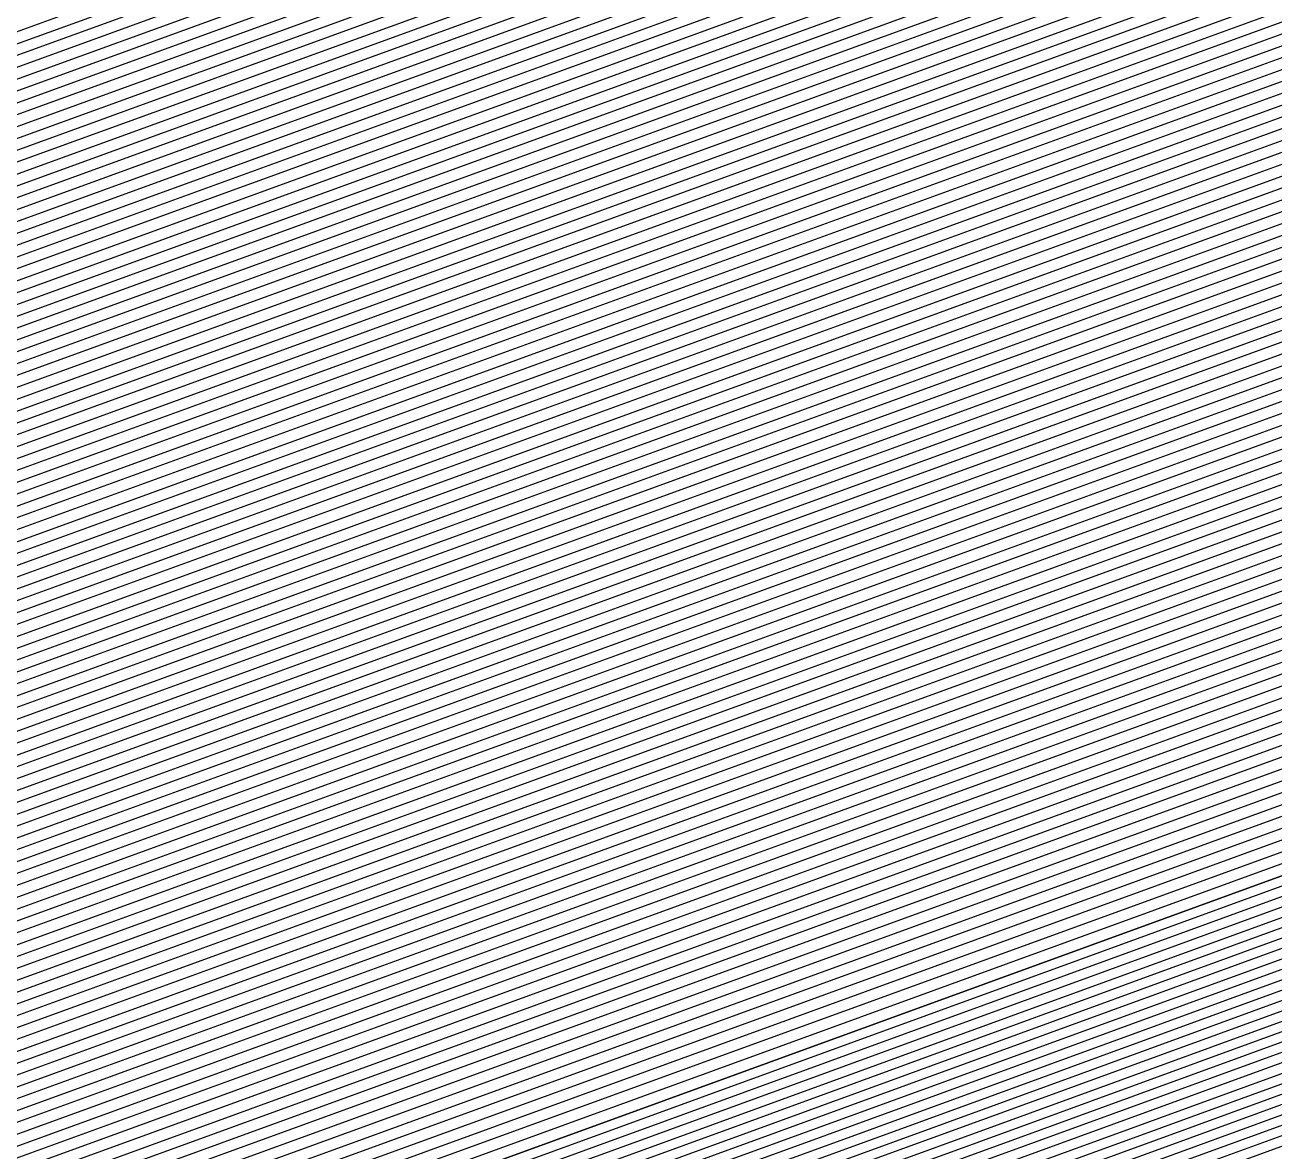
# Model space of a CAD drawing. Extents: x 7084 to 11035, y 13750 to 16729.
# Drawn here: x 9782 to 9906.8, y 14299.6 to 14412.1 of the extents above; entities that cross this region are included whole.
import ezdxf

# ---------------------------------------------------------------- set-up
doc = ezdxf.new("R2010")
doc.units = 0
doc.layers.add('Default', color=7, linetype='Continuous')

msp = doc.modelspace()

# ---------------------------------------------------------------- linework, layer by layer
at = {"layer": 'Default'}
for points in [[(8911.04, 16167.96), (9315.8, 15888.27), (9323.52, 15888.02), (9327.86, 15886.5), (9332.28, 15884.81), (9876.78, 16029.48), (9888.92, 16026.18), (10173.21, 15654.86), (10197.31, 15341.4), (10197.23, 15331.83), (10194.33, 15319.29), (10141.33, 14431.97), (10138.75, 14427.87), (9608.72, 14234.97), (9601.08, 14232.4), (9590.86, 14232.56), (9407.76, 14044.49), (8752.44, 14150.58), (8709.07, 14468.86), (8700.95, 14470.22), (8694.84, 14470.38), (8689.85, 14470.38), (8686.88, 14471.35), (8127.93, 14693.18)], [(8912.3, 16162.74), (9312.86, 15885.94), (9322.78, 15885.63), (9328.37, 15883.67), (9334.05, 15881.5), (9872.91, 16024.67), (9888.52, 16020.43), (10169.86, 15652.95), (10193.71, 15342.75), (10193.6, 15330.44), (10189.88, 15314.31), (10137.43, 14436.19), (10134.12, 14430.91), (9609.57, 14240.02), (9599.75, 14236.71), (9586.62, 14236.92), (9405.41, 14050.79), (8756.89, 14155.78), (8713.97, 14470.76), (8703.53, 14472.52), (8695.67, 14472.73), (8689.26, 14472.73), (8685.43, 14473.97), (8132.28, 14693.5)], [(8922.96, 16118.35), (9287.87, 15866.19), (9316.54, 15865.29), (9332.67, 15859.62), (9349.1, 15853.35), (9839.99, 15983.77), (9885.09, 15971.53), (10141.4, 15636.76), (10163.12, 15354.16), (10162.82, 15318.62), (10152.07, 15272.02), (10104.28, 14472.06), (10094.72, 14456.82), (9616.87, 14282.92), (9588.49, 14273.36), (9550.56, 14273.96), (9385.48, 14104.4), (8794.67, 14200.05), (8755.57, 14486.99), (8725.41, 14492.07), (8702.71, 14492.66), (8684.19, 14492.66), (8673.14, 14496.25), (8169.21, 14696.24)], [(8931.43, 16083.1), (9268.02, 15850.5), (9311.59, 15849.14), (9336.09, 15840.52), (9361.05, 15830.99), (9813.85, 15951.3), (9882.37, 15932.7), (10118.79, 15623.9), (10138.83, 15363.23), (10138.38, 15309.23), (10122.04, 15238.44), (10077.96, 14500.54), (10063.44, 14477.4), (9622.66, 14316.98), (9579.55, 14302.46), (9521.92, 14303.37), (9369.65, 14146.97), (8824.68, 14235.19), (8788.62, 14499.87), (8742.78, 14507.59), (8708.3, 14508.5), (8680.16, 14508.5), (8663.37, 14513.94), (8198.55, 14698.42)], [(9890.23, 16044.88), (10184.1, 15661.05), (10209, 15337.04), (10209, 15336.35), (10208.79, 15335.46), (10154, 14418.25), (10153.82, 14417.96), (9605.93, 14218.57), (9605.38, 14218.39), (9604.65, 14218.4), (9415.38, 14023.99), (8737.99, 14133.65), (8693.17, 14462.65), (8692.59, 14462.75), (8692.15, 14462.76), (8691.79, 14462.76), (8691.58, 14462.83), (8113.81, 14692.13)], [(9324.62, 15895.24), (9325.72, 15895.2), (9326.34, 15894.98), (9326.97, 15894.74), (9888.39, 16043.91), (9890.13, 16043.44), (10183.26, 15660.57), (10208.1, 15337.37), (10208.09, 15336.01), (10207.68, 15334.21), (10153.03, 14419.31), (10152.66, 14418.72), (9606.14, 14219.83), (9605.05, 14219.46), (9603.59, 14219.49), (9414.8, 14025.57), (8739.1, 14134.96), (8694.39, 14463.13), (8693.23, 14463.32), (8692.36, 14463.35), (8691.64, 14463.35), (8691.22, 14463.49), (8114.89, 14692.21)], [(9890.03, 16042), (10182.42, 15660.1), (10207.2, 15337.71), (10207.19, 15335.66), (10206.57, 15332.97), (10152.05, 14420.36), (10151.5, 14419.48), (9606.36, 14221.09), (9604.72, 14220.54), (9602.53, 14220.58), (9414.21, 14027.14), (8740.22, 14136.26), (8695.61, 14463.61), (8693.87, 14463.9), (8692.56, 14463.93), (8691.49, 14463.93), (8690.86, 14464.14), (8115.98, 14692.29)], [(9889.93, 16040.56), (10181.59, 15659.62), (10206.3, 15338.04), (10206.28, 15335.31), (10205.45, 15331.73), (10151.08, 14421.42), (10150.34, 14420.25), (9606.57, 14222.35), (9604.39, 14221.62), (9601.47, 14221.66), (9413.62, 14028.72), (8741.33, 14137.56), (8696.84, 14464.08), (8694.52, 14464.47), (8692.77, 14464.52), (8691.35, 14464.52), (8690.49, 14464.8), (8117.07, 14692.37)], [(9889.83, 16039.13), (10180.75, 15659.14), (10205.4, 15338.38), (10205.37, 15334.96), (10204.34, 15330.48), (10150.1, 14422.47), (10149.18, 14421.01), (9606.79, 14223.62), (9604.06, 14222.7), (9600.41, 14222.75), (9413.04, 14030.3), (8742.44, 14138.86), (8698.06, 14464.56), (8695.16, 14465.05), (8692.98, 14465.11), (8691.2, 14465.11), (8690.13, 14465.45), (8118.15, 14692.45)], [(8119.24, 14692.53), (8689.77, 14466.11), (8691.05, 14465.69), (8693.18, 14465.69), (8695.8, 14465.62), (8699.28, 14465.04), (8743.55, 14140.16), (9412.45, 14031.87), (9599.35, 14223.84), (9603.73, 14223.77), (9607, 14224.88), (10148.02, 14421.77), (10149.13, 14423.53), (10203.23, 15329.24), (10204.47, 15334.61), (10204.5, 15338.72), (10179.91, 15658.67), (9889.73, 16037.69), (9884.52, 16039.1)], [(9889.63, 16036.25), (10179.07, 15658.19), (10203.6, 15339.05), (10203.56, 15334.27), (10202.12, 15327.99), (10148.15, 14424.58), (10146.86, 14422.53), (9607.21, 14226.14), (9603.4, 14224.85), (9598.29, 14224.93), (9411.86, 14033.45), (8744.66, 14141.47), (8700.51, 14465.52), (8696.45, 14466.2), (8693.39, 14466.28), (8690.9, 14466.28), (8689.41, 14466.76), (8120.32, 14692.61)], [(9889.53, 16034.81), (10178.24, 15657.72), (10202.7, 15339.39), (10202.66, 15333.92), (10201, 15326.75), (10147.18, 14425.64), (10145.71, 14423.29), (9607.43, 14227.4), (9603.06, 14225.93), (9597.23, 14226.02), (9411.28, 14035.03), (8745.77, 14142.77), (8701.73, 14465.99)], [(9889.42, 16033.37), (10177.4, 15657.24), (10201.8, 15339.72), (10201.75, 15333.57), (10199.89, 15325.51), (10146.2, 14426.69), (10144.55, 14424.06), (9607.64, 14228.66), (9602.73, 14227.01), (9596.17, 14227.11), (9410.69, 14036.6), (8746.88, 14144.07), (8702.96, 14466.47), (8697.73, 14467.35), (8693.8, 14467.45), (8690.6, 14467.45), (8688.69, 14468.07), (8122.5, 14692.78)], [(9889.32, 16031.93), (10176.56, 15656.76), (10200.91, 15340.06), (10200.85, 15333.22), (10198.78, 15324.26), (10145.23, 14427.75), (10143.39, 14424.82), (9607.86, 14229.92), (9602.4, 14228.09), (9595.11, 14228.2), (9410.11, 14038.18), (8747.99, 14145.37), (8704.18, 14466.95), (8698.38, 14467.92), (8694.01, 14468.04), (8690.45, 14468.04), (8688.33, 14468.73), (8123.58, 14692.86)], [(9889.22, 16030.5), (10175.73, 15656.29), (10200.01, 15340.39), (10199.94, 15332.88), (10197.67, 15323.02), (10144.25, 14428.8), (10142.23, 14425.58), (9608.07, 14231.19), (9602.07, 14229.16), (9594.05, 14229.29), (9409.52, 14039.76), (8749.11, 14146.67), (8705.4, 14467.42), (8699.02, 14468.5), (8694.22, 14468.62), (8690.3, 14468.62)], [(9889.02, 16027.62), (10174.05, 15655.33), (10198.21, 15341.07), (10198.13, 15332.18), (10195.44, 15320.53), (10142.3, 14430.91), (10139.91, 14427.1), (9608.5, 14233.71), (9601.41, 14231.32), (9591.92, 14231.47), (9408.35, 14042.91), (8751.33, 14149.28), (8707.85, 14468.38), (8700.31, 14469.65), (8694.63, 14469.8), (8690, 14469.8), (8687.24, 14470.69), (8126.84, 14693.1)], [(9888.82, 16024.74), (10172.38, 15654.38), (10196.41, 15341.74), (10196.32, 15331.48), (10193.22, 15318.04), (10140.35, 14433.02), (10137.6, 14428.63), (9608.93, 14236.23), (9600.75, 14233.48), (9589.8, 14233.65), (9407.17, 14046.06), (8753.55, 14151.88), (8710.3, 14469.33), (8701.6, 14470.8), (8695.05, 14470.97), (8689.7, 14470.97), (8686.52, 14472), (8129.02, 14693.26)], [(9888.72, 16023.31), (10171.54, 15653.91), (10195.51, 15342.07), (10195.42, 15331.14), (10192.11, 15316.8), (10139.38, 14434.08), (10136.44, 14429.39), (9609.15, 14237.49), (9600.41, 14234.55), (9588.74, 14234.74), (9406.59, 14047.64), (8754.66, 14153.18), (8711.52, 14469.81), (8702.24, 14471.37), (8695.25, 14471.56), (8689.56, 14471.56)], [(9310.65, 15884.2), (9322.23, 15883.84), (9328.75, 15881.54), (9335.38, 15879.01), (9870, 16021.06), (9888.22, 16016.11), (10167.35, 15651.52), (10191.01, 15343.75), (10190.89, 15329.4), (10186.55, 15310.58), (10134.5, 14439.35), (10130.64, 14433.2), (9610.22, 14243.8), (9598.76, 14239.94), (9583.44, 14240.18), (9403.66, 14055.52), (8760.22, 14159.69), (8717.64, 14472.2), (8705.46, 14474.25), (8696.29, 14474.49), (8688.81, 14474.49), (8684.35, 14475.94), (8135.53, 14693.74)], [(9888.62, 16021.87), (10170.7, 15653.43), (10194.61, 15342.41), (10194.51, 15330.79), (10190.99, 15315.56), (10138.4, 14435.13), (10135.28, 14430.15), (9609.36, 14238.76)], [(9888.42, 16018.99), (10169.03, 15652.48), (10192.81, 15343.08), (10192.7, 15330.09), (10188.77, 15313.07), (10136.45, 14437.24), (10132.96, 14431.68), (9609.79, 14241.28), (9599.42, 14237.79), (9585.56, 14238.01), (9404.83, 14052.37), (8758, 14157.09), (8715.19, 14471.24), (8704.17, 14473.1), (8695.87, 14473.32), (8689.11, 14473.32), (8685.07, 14474.62), (8133.36, 14693.58)], [(9888.32, 16017.55), (10168.19, 15652), (10191.91, 15343.42), (10191.79, 15329.75), (10187.66, 15311.82), (10135.48, 14438.3), (10131.8, 14432.44), (9610, 14242.54), (9599.09, 14238.87), (9584.5, 14239.09), (9404.24, 14053.95), (8759.11, 14158.39), (8716.42, 14471.72), (8704.81, 14473.67), (8696.08, 14473.9), (8688.96, 14473.9)], [(9866.13, 16016.25), (9887.81, 16010.36), (10164, 15649.62), (10187.41, 15345.1), (10187.27, 15328.01), (10182.1, 15305.61), (10130.6, 14443.57), (10126.01, 14436.25), (9611.08, 14248.85), (9597.43, 14244.25), (9579.2, 14244.54), (9401.31, 14061.83), (8764.67, 14164.9), (8722.53, 14474.1), (8708.03, 14476.55), (8697.12, 14476.83), (8688.21, 14476.83), (8682.9, 14478.56), (8139.88, 14694.07)], [(9888.12, 16014.68), (10166.52, 15651.05), (10190.11, 15344.09), (10189.98, 15329.05), (10185.43, 15309.34), (10133.53, 14440.41), (10129.48, 14433.96), (9610.43, 14245.06), (9598.43, 14241.02), (9582.38, 14241.27), (9403.07, 14057.1), (8761.33, 14160.99), (8718.86, 14472.67), (8706.1, 14474.82), (8696.5, 14475.07), (8688.66, 14475.07), (8683.99, 14476.59), (8136.62, 14693.82)], [(9888.01, 16013.24), (10165.68, 15650.57), (10189.21, 15344.42), (10189.08, 15328.7), (10184.32, 15308.09), (10132.55, 14441.46), (10128.33, 14434.72), (9610.65, 14246.33), (9598.1, 14242.1), (9581.32, 14242.36), (9402.48, 14058.67), (8762.44, 14162.29), (8720.09, 14473.15), (8706.74, 14475.4), (8696.7, 14475.66), (8688.51, 14475.66), (8683.62, 14477.25), (8137.71, 14693.9)], [(9887.71, 16008.92), (10163.17, 15649.14), (10186.51, 15345.43), (10186.36, 15327.66), (10180.98, 15304.36), (10129.63, 14444.63), (10124.85, 14437.01), (9611.29, 14250.11), (9597.1, 14245.33), (9578.14, 14245.63), (9400.72, 14063.4), (8765.78, 14166.2), (8723.76, 14474.58), (8708.67, 14477.12), (8697.32, 14477.42), (8688.06, 14477.42), (8682.54, 14479.21), (8140.97, 14694.15)], [(9887.61, 16007.48), (10162.33, 15648.67), (10185.61, 15345.77), (10185.46, 15327.31), (10179.87, 15303.12), (10128.65, 14445.68), (10123.69, 14437.77), (9611.5, 14251.37), (9596.77, 14246.41), (9577.07, 14246.72), (9400.14, 14064.98), (8766.89, 14167.5), (8724.98, 14475.06), (8709.32, 14477.7)], [(9887.51, 16006.05), (10161.49, 15648.19), (10184.71, 15346.1), (10184.55, 15326.96), (10178.76, 15301.87), (10127.68, 14446.74), (10122.53, 14438.53), (9611.72, 14252.63), (9596.44, 14247.49), (9576.01, 14247.81), (9399.55, 14066.56), (8768, 14168.8), (8726.21, 14475.54), (8709.96, 14478.27), (8697.74, 14478.59), (8687.77, 14478.59), (8681.82, 14480.52), (8143.14, 14694.31)], [(8144.23, 14694.39), (8681.45, 14481.18), (8687.62, 14479.18), (8697.94, 14479.18), (8710.6, 14478.85), (8727.43, 14476.01), (8769.11, 14170.1), (9398.96, 14068.13), (9574.95, 14248.9), (9596.11, 14248.57), (9611.93, 14253.9), (10121.37, 14439.3), (10126.7, 14447.79), (10177.65, 15300.63), (10183.65, 15326.62), (10183.81, 15346.44), (10160.66, 15647.71), (9887.41, 16004.61)], [(9887.31, 16003.17), (10159.82, 15647.24), (10182.91, 15346.78), (10182.74, 15326.27), (10176.54, 15299.39), (10125.73, 14448.85), (10120.22, 14440.06), (9612.15, 14255.16), (9595.78, 14249.64), (9573.89, 14249.99), (9398.38, 14069.71), (8770.22, 14171.41), (8728.65, 14476.49), (8711.25, 14479.42), (8698.15, 14479.77), (8687.47, 14479.77), (8681.09, 14481.83), (8145.31, 14694.47)], [(9887.21, 16001.73), (10158.98, 15646.76), (10182.01, 15347.11), (10181.83, 15325.92), (10175.42, 15298.14), (10124.75, 14449.9), (10119.06, 14440.82), (9612.36, 14256.42), (9595.45, 14250.72), (9572.83, 14251.08), (9397.79, 14071.29), (8771.33, 14172.71), (8729.88, 14476.97), (8711.89, 14480)], [(8147.48, 14694.63), (8680.37, 14483.14), (8687.17, 14480.94), (8698.57, 14480.94), (8712.54, 14480.57), (8731.1, 14477.45), (8772.44, 14174.01), (9397.21, 14072.86), (9571.77, 14252.17), (9595.11, 14251.8), (9612.58, 14257.68), (10117.9, 14441.58), (10123.78, 14450.96), (10174.31, 15296.9), (10180.93, 15325.57), (10181.11, 15347.45), (10158.14, 15646.28), (9887.11, 16000.29)], [(9298.16, 15874.32), (9319.11, 15873.67), (9330.9, 15869.52), (9342.91, 15864.94), (9853.54, 16000.61), (9886.5, 15991.66), (10153.12, 15643.43), (10175.71, 15349.46), (10175.5, 15323.49), (10167.64, 15289.44), (10117.93, 14457.29), (10110.95, 14446.15), (9613.86, 14265.25), (9593.13, 14258.27), (9565.41, 14258.7), (9393.69, 14082.32), (8779.11, 14181.82), (8738.44, 14480.31), (8716.4, 14484.02), (8699.81, 14484.46), (8686.27, 14484.46), (8678.2, 14487.08), (8154, 14695.11)], [(9886.91, 15997.42), (10156.47, 15645.33), (10179.31, 15348.12), (10179.12, 15324.88), (10172.09, 15294.41), (10121.83, 14453.07), (10115.58, 14443.11), (9613.01, 14260.21), (9594.45, 14253.96), (9569.65, 14254.35), (9396.03, 14076.02), (8774.67, 14176.61), (8733.55, 14478.4), (8713.82, 14481.72), (8698.98, 14482.11), (8686.87, 14482.11), (8679.65, 14484.45), (8149.66, 14694.79)], [(9886.81, 15995.98), (10155.63, 15644.86), (10178.41, 15348.45), (10178.21, 15324.53), (10170.98, 15293.17), (10120.86, 14454.12), (10114.42, 14443.87), (9613.22, 14261.47), (9594.12, 14255.03), (9568.59, 14255.44), (9395.45, 14077.59), (8775.78, 14177.92), (8734.77, 14478.88), (8714.47, 14482.29), (8699.19, 14482.7), (8686.72, 14482.7), (8679.28, 14485.11), (8150.74, 14694.87)], [(9886.6, 15993.1), (10153.96, 15643.9), (10176.61, 15349.13), (10176.4, 15323.83), (10168.75, 15290.68), (10118.91, 14456.23), (10112.1, 14445.39), (9613.65, 14263.99), (9593.46, 14257.19), (9566.47, 14257.61), (9394.27, 14080.75), (8778, 14180.52), (8737.22, 14479.83), (8715.75, 14483.44), (8699.6, 14483.87), (8686.42, 14483.87), (8678.56, 14486.42), (8152.92, 14695.03)], [(9293.01, 15870.26), (9317.83, 15869.48), (9331.79, 15864.57), (9346, 15859.14), (9846.77, 15992.19), (9885.8, 15981.6), (10147.26, 15640.09), (10169.42, 15351.81), (10169.16, 15321.05), (10159.85, 15280.73), (10111.11, 14464.67), (10102.83, 14451.49), (9615.36, 14274.08), (9590.81, 14265.81), (9557.98, 14266.33), (9389.58, 14093.36), (8786.89, 14190.93), (8747.01, 14483.65), (8720.9, 14488.04), (8701.26, 14488.56), (8685.23, 14488.56), (8675.67, 14491.66), (8161.61, 14695.68)], [(9886.4, 15990.23), (10152.28, 15642.95), (10174.82, 15349.8), (10174.59, 15323.14), (10166.53, 15288.19), (10116.96, 14458.34), (10109.79, 14446.92), (9614.08, 14266.51)], [(9886.3, 15988.79), (10151.45, 15642.47), (10173.92, 15350.13), (10173.69, 15322.79), (10165.41, 15286.95), (10115.98, 14459.4), (10108.63, 14447.68), (9614.29, 14267.78), (9592.47, 14260.42), (9563.29, 14260.88), (9392.51, 14085.48), (8781.34, 14184.42), (8740.89, 14481.26), (8717.68, 14485.17), (8700.22, 14485.63), (8685.98, 14485.63)], [(9886.2, 15987.35), (10150.61, 15642), (10173.02, 15350.47), (10172.78, 15322.44), (10164.3, 15285.7), (10115.01, 14460.45), (10107.47, 14448.44), (9614.51, 14269.04), (9592.13, 14261.5), (9562.22, 14261.97), (9391.93, 14087.05), (8782.45, 14185.73), (8742.11, 14481.74), (8718.33, 14485.74), (8700.43, 14486.22), (8685.83, 14486.22)], [(9886.1, 15985.91), (10149.77, 15641.52), (10172.12, 15350.8), (10171.87, 15322.1), (10163.19, 15284.46), (10114.03, 14461.51), (10106.31, 14449.2), (9614.72, 14270.3), (9591.8, 14262.58), (9561.16, 14263.06), (9391.34, 14088.63), (8783.56, 14187.03), (8743.34, 14482.22), (8718.97, 14486.32), (8700.64, 14486.8), (8685.68, 14486.8), (8676.75, 14489.7), (8158.35, 14695.44)], [(9332.42, 15861.03), (9348.22, 15855), (9841.93, 15986.18), (9885.29, 15974.4), (10143.07, 15637.71), (10164.92, 15353.49), (10164.63, 15319.31), (10154.29, 15274.51), (10106.23, 14469.95), (10097.04, 14455.3), (9616.44, 14280.39), (9589.15, 14271.2), (9552.68, 14271.78), (9386.65, 14101.24), (8792.45, 14197.44), (8753.13, 14486.04), (8724.12, 14490.92), (8702.29, 14491.49), (8684.49, 14491.49), (8673.86, 14494.94), (8167.04, 14696.08)], [(9886, 15984.47), (10148.93, 15641.05), (10171.22, 15351.14), (10170.97, 15321.75), (10162.08, 15283.22), (10113.06, 14462.56), (10105.15, 14449.96), (9614.94, 14271.56), (9591.47, 14263.66), (9560.1, 14264.15), (9390.76, 14090.21), (8784.67, 14188.33), (8744.56, 14482.69), (8719.61, 14486.89), (8700.84, 14487.39), (8685.53, 14487.39), (8676.39, 14490.35), (8159.44, 14695.52)], [(9885.9, 15983.03), (10148.1, 15640.57), (10170.32, 15351.48), (10170.06, 15321.4), (10160.97, 15281.97), (10112.08, 14463.62), (10103.99, 14450.73), (9615.15, 14272.82), (9591.14, 14264.73), (9559.04, 14265.24), (9390.17, 14091.78), (8785.78, 14189.63), (8745.79, 14483.17), (8720.26, 14487.47), (8701.05, 14487.97), (8685.38, 14487.97), (8676.03, 14491.01), (8160.52, 14695.6)], [(9285.66, 15864.45), (9315.99, 15863.5), (9333.05, 15857.5), (9350.43, 15850.86), (9837.09, 15980.17), (9884.79, 15967.21), (10138.89, 15635.33), (10160.42, 15355.17), (10160.1, 15317.57), (10148.73, 15268.29), (10101.36, 14475.22), (10091.25, 14459.11), (9617.51, 14286.7), (9587.5, 14276.59), (9547.37, 14277.22), (9383.72, 14109.13), (8798.01, 14203.95), (8759.25, 14488.42), (8727.34, 14493.79), (8703.33, 14494.42), (8683.74, 14494.42), (8672.05, 14498.22), (8172.47, 14696.48)], [(9389, 14094.94), (9556.92, 14267.42), (9590.48, 14266.89), (9615.58, 14275.35), (10101.68, 14452.25), (10110.13, 14465.73), (10158.74, 15279.49), (10168.25, 15320.7), (10168.52, 15352.15), (10146.42, 15639.62), (9885.7, 15980.16)], [(9885.6, 15978.72), (10145.58, 15639.14), (10167.62, 15352.48), (10167.35, 15320.36), (10157.63, 15278.24), (10109.16, 14466.78), (10100.52, 14453.01), (9615.79, 14276.61), (9590.15, 14267.97), (9555.86, 14268.51), (9388.41, 14096.51), (8789.12, 14193.54), (8749.46, 14484.6), (8722.19, 14489.19), (8701.67, 14489.73), (8684.93, 14489.73), (8674.94, 14492.97), (8163.78, 14695.84)], [(9885.5, 15977.28), (10144.75, 15638.66), (10166.72, 15352.82), (10166.44, 15320.01), (10156.52, 15277), (10108.18, 14467.84), (10099.36, 14453.77), (9616.01, 14277.87)], [(8751.9, 14485.56), (8791.34, 14196.14), (9387.24, 14099.67), (9553.74, 14270.69), (9589.48, 14270.12), (9616.22, 14279.13), (10098.2, 14454.54), (10107.21, 14468.89), (10155.4, 15275.75), (10165.54, 15319.66), (10165.82, 15353.16), (10143.91, 15638.19), (9885.4, 15975.84)], [(9885.19, 15972.97), (10142.24, 15637.24), (10164.02, 15353.83), (10163.73, 15318.97), (10153.18, 15273.27), (10105.26, 14471), (10095.88, 14456.06), (9616.65, 14281.65), (9588.82, 14272.28), (9551.62, 14272.87), (9386.06, 14102.82), (8793.56, 14198.74), (8754.35, 14486.51), (8724.76, 14491.49), (8702.5, 14492.08)], [(9884.99, 15970.09), (10140.56, 15636.28), (10162.22, 15354.5), (10161.92, 15318.27), (10150.96, 15270.78), (10103.31, 14473.11), (10093.57, 14457.58), (9617.08, 14284.18), (9588.16, 14274.44), (9549.5, 14275.04), (9384.89, 14105.97), (8795.78, 14201.35), (8756.8, 14487.47), (8726.05, 14492.64), (8702.91, 14493.25), (8684.04, 14493.25), (8672.77, 14496.9), (8170.3, 14696.32)], [(9884.69, 15965.78), (10138.05, 15634.85), (10159.52, 15355.51), (10159.2, 15317.23), (10147.62, 15267.05), (10100.38, 14476.27), (10090.09, 14459.87), (9617.72, 14287.96), (9587.17, 14277.67), (9546.31, 14278.31), (9383.13, 14110.7), (8799.12, 14205.25), (8760.47, 14488.9), (8727.98, 14494.37), (8703.53, 14495.01), (8683.59, 14495.01), (8671.69, 14498.87), (8173.56, 14696.56)], [(9884.59, 15964.34), (10137.21, 15634.38), (10158.62, 15355.84), (10158.29, 15316.88), (10146.51, 15265.8), (10099.41, 14477.33), (10088.93, 14460.63), (9617.94, 14289.22), (9586.83, 14278.75), (9545.25, 14279.4), (9382.55, 14112.28), (8800.23, 14206.55), (8761.69, 14489.38), (8728.62, 14494.94), (8703.74, 14495.6), (8683.44, 14495.6), (8671.33, 14499.53), (8174.64, 14696.64)], [(9884.49, 15962.9), (10136.38, 15633.9), (10157.72, 15356.18), (10157.39, 15316.53), (10145.39, 15264.56), (10098.43, 14478.38), (10087.77, 14461.39), (9618.15, 14290.49), (9586.5, 14279.83), (9544.19, 14280.49), (9381.96, 14113.86), (8801.34, 14207.86), (8762.92, 14489.85), (8729.27, 14495.52), (8703.95, 14496.18), (8683.29, 14496.18), (8670.97, 14500.18), (8175.73, 14696.72)], [(8802.45, 14209.16), (9381.37, 14115.43), (9543.13, 14281.58), (9586.17, 14280.9), (9618.37, 14291.75), (10086.61, 14462.16), (10097.46, 14479.44), (10144.28, 15263.32), (10156.48, 15316.18), (10156.82, 15356.51), (10135.54, 15633.43), (9884.39, 15961.46)], [(9884.19, 15958.58), (10133.86, 15632.47), (10155.02, 15357.18), (10154.67, 15315.49), (10142.06, 15260.83), (10095.51, 14481.55), (10084.3, 14463.68), (9618.8, 14294.27), (9585.51, 14283.06), (9541.01, 14283.76), (9380.2, 14118.59), (8804.67, 14211.76), (8766.59, 14491.28), (8731.2, 14497.24), (8704.57, 14497.94), (8682.85, 14497.94), (8669.88, 14502.15), (8178.99, 14696.97)], [(9884.09, 15957.15), (10133.03, 15632), (10154.12, 15357.52), (10153.77, 15315.14), (10140.95, 15259.58), (10094.53, 14482.6), (10083.14, 14464.44), (9619.01, 14295.53), (9585.18, 14284.14), (9539.95, 14284.85), (9379.61, 14120.16), (8805.79, 14213.06), (8767.81, 14491.76), (8731.84, 14497.82), (8704.78, 14498.53), (8682.7, 14498.53), (8669.52, 14502.8), (8180.08, 14697.05)], [(9883.99, 15955.71), (10132.19, 15631.52), (10153.22, 15357.86), (10152.86, 15314.79), (10139.83, 15258.34), (10093.56, 14483.66), (10081.98, 14465.2), (9619.23, 14296.79), (9584.85, 14285.21), (9538.89, 14285.94), (9379.03, 14121.74), (8806.9, 14214.36), (8769.04, 14492.24), (8732.49, 14498.39), (8704.98, 14499.11), (8682.55, 14499.11), (8669.16, 14503.46), (8181.16, 14697.13)], [(9883.88, 15954.27), (10131.35, 15631.04), (10152.32, 15358.19), (10151.96, 15314.45), (10138.72, 15257.1), (10092.58, 14484.71), (10080.82, 14465.97), (9619.44, 14298.06), (9584.52, 14286.29), (9537.83, 14287.03), (9378.44, 14123.32), (8808.01, 14215.67), (8770.26, 14492.72), (8733.13, 14498.97), (8705.19, 14499.7), (8682.4, 14499.7), (8668.8, 14504.11), (8182.25, 14697.21)], [(8183.34, 14697.29), (8668.43, 14504.77), (8682.25, 14500.29), (8705.4, 14500.29), (8733.77, 14499.54), (8771.48, 14493.19), (8809.12, 14216.97), (9377.86, 14124.89), (9536.77, 14288.12), (9584.18, 14287.37), (9619.65, 14299.32), (10079.66, 14466.73), (10091.61, 14485.77), (10137.61, 15255.85), (10151.05, 15314.1), (10151.42, 15358.53), (10130.51, 15630.57), (9883.78, 15952.83)], [(9883.68, 15951.39), (10129.68, 15630.09), (10150.52, 15358.86), (10150.15, 15313.75), (10136.5, 15254.61), (10090.63, 14486.82), (10078.5, 14467.49), (9619.87, 14300.58), (9583.85, 14288.45), (9535.71, 14289.21), (9377.27, 14126.47), (8810.23, 14218.27), (8772.71, 14493.67), (8734.42, 14500.12), (8705.6, 14500.87), (8682.1, 14500.87), (8668.07, 14505.42), (8184.42, 14697.37)], [(9376.68, 14128.05), (9534.65, 14290.3), (9583.52, 14289.53), (9620.08, 14301.84), (10077.34, 14468.25), (10089.66, 14487.88), (10135.39, 15253.36), (10149.24, 15313.4), (10149.62, 15359.2), (10128.84, 15629.62), (9883.58, 15949.95)], [(9883.48, 15948.52), (10128, 15629.14), (10148.73, 15359.54), (10148.33, 15313.05), (10134.27, 15252.12), (10088.68, 14488.93), (10076.19, 14469.01), (9620.3, 14303.1), (9583.19, 14290.6), (9533.59, 14291.39), (9376.1, 14129.62), (8812.45, 14220.87), (8775.15, 14494.63), (8735.7, 14501.27)], [(9809.98, 15946.49), (9881.97, 15926.94), (10115.44, 15622), (10135.23, 15364.57), (10134.75, 15307.84), (10117.59, 15233.46), (10074.06, 14504.76), (10058.8, 14480.44), (9623.52, 14322.03), (9578.22, 14306.77), (9517.67, 14307.73), (9367.3, 14153.27), (8829.12, 14240.4), (8793.51, 14501.78), (8745.36, 14509.89), (8709.12, 14510.84), (8679.56, 14510.84), (8661.92, 14516.56), (8202.89, 14698.74)], [(8188.77, 14697.69), (8666.63, 14508.04), (8681.5, 14503.22), (8706.43, 14503.22), (8736.99, 14502.42), (8777.6, 14495.58), (8814.68, 14223.48), (9374.92, 14132.78), (9531.46, 14293.56), (9582.53, 14292.76), (9620.73, 14305.63), (10073.87, 14470.54), (10086.73, 14491.04), (10132.05, 15249.63), (10146.52, 15312.36), (10146.93, 15360.21), (10126.33, 15628.19), (9883.28, 15945.64)], [(9883.18, 15944.2), (10125.49, 15627.71), (10146.03, 15360.54), (10145.62, 15312.01), (10130.94, 15248.39), (10085.76, 14492.1), (10072.71, 14471.3), (9620.94, 14306.89), (9582.2, 14293.84), (9530.4, 14294.65), (9374.34, 14134.35), (8815.79, 14224.78), (8778.83, 14496.06), (8737.63, 14502.99), (8706.64, 14503.81), (8681.35, 14503.81), (8666.26, 14508.7), (8189.85, 14697.77)], [(9883.08, 15942.76), (10124.65, 15627.23), (10145.13, 15360.88), (10144.71, 15311.66), (10129.82, 15247.15), (10084.78, 14493.15), (10071.55, 14472.06), (9621.16, 14308.15), (9581.87, 14294.92), (9529.34, 14295.74), (9373.75, 14135.93), (8816.9, 14226.08), (8780.05, 14496.53), (8738.28, 14503.56), (8706.85, 14504.39), (8681.2, 14504.39), (8665.9, 14509.35), (8190.94, 14697.85)], [(9882.98, 15941.33), (10123.82, 15626.76), (10144.23, 15361.21), (10143.81, 15311.32), (10128.71, 15245.9), (10083.81, 14494.21), (10070.39, 14472.82), (9621.37, 14309.41), (9581.53, 14295.99), (9528.28, 14296.83), (9373.16, 14137.51), (8818.01, 14227.38), (8781.27, 14497.01), (8738.92, 14504.14), (8707.05, 14504.98), (8681.06, 14504.98), (8665.54, 14510.01), (8192.03, 14697.93)], [(9882.88, 15939.89), (10122.98, 15626.28), (10143.33, 15361.55), (10142.9, 15310.97), (10127.6, 15244.66), (10082.84, 14495.26), (10069.23, 14473.59), (9621.58, 14310.67), (9581.2, 14297.07), (9527.22, 14297.92), (9372.58, 14139.08), (8819.12, 14228.68), (8782.5, 14497.49), (8739.57, 14504.71), (8707.26, 14505.56), (8680.91, 14505.56), (8665.18, 14510.67), (8193.11, 14698.01)], [(9337.23, 15834.15), (9365.03, 15823.54), (9805.14, 15940.48), (9881.47, 15919.75), (10111.26, 15619.61), (10130.73, 15366.25), (10130.23, 15306.1), (10112.03, 15227.24), (10069.19, 14510.03), (10053.01, 14484.25), (9624.59, 14328.34), (9576.57, 14312.16), (9512.37, 14313.17), (9364.37, 14161.16), (8834.68, 14246.91), (8799.63, 14504.17), (8748.58, 14512.76), (8710.16, 14513.77), (8678.82, 14513.77), (8660.12, 14519.84), (8208.32, 14699.14)], [(9882.78, 15938.45), (10122.14, 15625.81), (10142.43, 15361.89), (10142, 15310.62), (10126.49, 15243.41), (10081.86, 14496.32), (10068.07, 14474.35), (9621.8, 14311.94), (9580.87, 14298.15), (9526.16, 14299.01), (9371.99, 14140.66), (8820.23, 14229.99), (8783.72, 14497.97), (8740.21, 14505.29), (8707.47, 14506.15), (8680.76, 14506.15), (8664.82, 14511.32), (8194.2, 14698.09)], [(9882.68, 15937.01), (10121.31, 15625.33), (10141.53, 15362.22), (10141.09, 15310.27), (10125.38, 15242.17), (10080.89, 14497.37), (10066.92, 14475.11), (9622.01, 14313.2), (9580.54, 14299.23), (9525.1, 14300.1), (9371.41, 14142.24), (8821.35, 14231.29), (8784.94, 14498.44), (8740.85, 14505.86), (8707.67, 14506.74), (8680.61, 14506.74), (8664.46, 14511.98), (8195.29, 14698.18)], [(9882.58, 15935.57), (10120.47, 15624.85), (10140.63, 15362.56), (10140.19, 15309.92), (10124.26, 15240.93), (10079.91, 14498.43), (10065.76, 14475.87), (9622.23, 14314.46), (9580.21, 14300.31), (9524.04, 14301.19), (9370.82, 14143.81), (8822.46, 14232.59), (8786.17, 14498.92), (8741.5, 14506.44), (8707.88, 14507.32), (8680.46, 14507.32), (8664.09, 14512.63), (8196.37, 14698.26)], [(9522.98, 14302.28), (9579.88, 14301.38), (9622.44, 14315.72), (10064.6, 14476.63), (10078.94, 14499.48), (10123.15, 15239.68), (10139.28, 15309.58), (10139.73, 15362.89), (10119.63, 15624.38), (9882.47, 15934.13)], [(9256.26, 15841.21), (9308.65, 15839.57), (9338.12, 15829.2), (9368.13, 15817.74), (9798.36, 15932.06), (9880.76, 15909.68), (10105.4, 15616.28), (10124.43, 15368.6), (10123.89, 15303.66), (10104.24, 15218.54), (10062.36, 14517.42), (10044.9, 14489.59), (9626.09, 14337.17), (9574.25, 14319.71), (9504.95, 14320.8), (9360.27, 14172.19), (8842.46, 14256.02), (8808.19, 14507.51), (8753.08, 14516.79), (8711.61, 14517.88), (8677.77, 14517.88), (8657.58, 14524.43), (8215.93, 14699.71)], [(9882.27, 15931.26), (10117.96, 15623.42), (10137.93, 15363.56), (10137.47, 15308.88), (10120.93, 15237.19), (10076.99, 14501.59), (10062.28, 14478.16), (9622.87, 14318.24), (9579.22, 14303.54), (9520.86, 14304.46), (9369.06, 14148.54), (8825.79, 14236.49), (8789.84, 14500.35), (8743.43, 14508.16), (8708.5, 14509.08), (8680.01, 14509.08), (8663.01, 14514.6), (8199.63, 14698.5)], [(9882.17, 15929.82), (10117.12, 15622.95), (10137.03, 15363.9), (10136.56, 15308.53), (10119.81, 15235.95), (10076.01, 14502.65), (10061.12, 14478.92), (9623.09, 14319.51), (9578.89, 14304.62), (9519.8, 14305.55), (9368.47, 14150.12), (8826.9, 14237.8), (8791.06, 14500.83), (8744.07, 14508.74), (8708.71, 14509.67), (8679.86, 14509.67), (8662.65, 14515.25), (8200.72, 14698.58)], [(9882.07, 15928.38), (10116.28, 15622.47), (10136.13, 15364.24), (10135.66, 15308.19), (10118.7, 15234.71), (10075.04, 14503.7), (10059.96, 14479.68), (9623.3, 14320.77), (9578.55, 14305.69), (9518.74, 14306.64), (9367.89, 14151.7), (8828.01, 14239.1), (8792.29, 14501.31), (8744.71, 14509.31), (8708.92, 14510.26), (8679.71, 14510.26), (8662.29, 14515.91), (8201.8, 14698.66)], [(9881.87, 15925.5), (10114.61, 15621.52), (10134.33, 15364.91), (10133.85, 15307.49), (10116.48, 15232.22), (10073.09, 14505.81), (10057.65, 14481.21), (9623.73, 14323.29), (9577.89, 14307.85), (9516.61, 14308.82), (9366.72, 14154.85), (8830.24, 14241.7), (8794.73, 14502.26), (8746, 14510.46), (8709.33, 14511.43), (8679.42, 14511.43), (8661.56, 14517.22), (8203.98, 14698.82)], [(9881.77, 15924.07), (10113.77, 15621.04), (10133.43, 15365.24), (10132.94, 15307.14), (10115.37, 15230.98), (10072.11, 14506.87), (10056.49, 14481.97), (9623.94, 14324.55), (9577.56, 14308.93), (9515.55, 14309.9), (9366.13, 14156.43), (8831.35, 14243), (8795.96, 14502.74), (8746.64, 14511.04), (8709.54, 14512.01), (8679.27, 14512.01)], [(9881.67, 15922.63), (10112.93, 15620.57), (10132.53, 15365.58), (10132.04, 15306.79), (10114.25, 15229.73), (10071.14, 14507.92), (10055.33, 14482.73), (9624.16, 14325.81), (9577.23, 14310.01), (9514.49, 14310.99), (9365.54, 14158), (8832.46, 14244.31), (8797.18, 14503.22), (8747.29, 14511.61), (8709.74, 14512.6)], [(8207.24, 14699.06), (8660.48, 14519.18), (8678.97, 14513.19), (8709.95, 14513.19), (8747.93, 14512.19), (8798.4, 14503.69), (8833.57, 14245.61), (9364.96, 14159.58), (9513.43, 14312.08), (9576.9, 14311.08), (9624.37, 14327.08), (10054.17, 14483.49), (10070.16, 14508.98), (10113.14, 15228.49), (10131.13, 15306.45), (10131.63, 15365.92), (10112.1, 15620.09), (9881.57, 15921.19)], [(9881.27, 15916.88), (10109.58, 15618.66), (10128.93, 15366.92), (10128.42, 15305.4), (10109.81, 15224.76), (10067.24, 14512.14), (10050.69, 14485.78), (9625.02, 14330.86), (9575.9, 14314.32), (9510.25, 14315.35), (9363.2, 14164.31), (8836.9, 14249.51), (8802.08, 14505.12), (8749.86, 14513.91), (8710.57, 14514.95)], [(9881.16, 15915.44), (10108.75, 15618.19), (10128.03, 15367.26), (10127.51, 15305.06), (10108.69, 15223.51), (10066.26, 14513.2), (10049.54, 14486.54), (9625.23, 14332.12), (9575.57, 14315.4), (9509.19, 14316.44), (9362.61, 14165.89), (8838.02, 14250.81), (8803.3, 14505.6), (8750.51, 14514.49), (8710.78, 14515.53), (8678.37, 14515.53), (8659.03, 14521.81), (8211.58, 14699.38)], [(9880.96, 15912.56), (10107.07, 15617.23), (10126.23, 15367.93), (10125.7, 15304.36), (10106.47, 15221.03), (10064.31, 14515.31), (10047.22, 14488.06), (9625.66, 14334.65)], [(8214.84, 14699.63), (8657.95, 14523.77), (8677.92, 14517.29), (8711.4, 14517.29), (8752.44, 14516.21), (8806.97, 14507.03), (8841.35, 14254.72), (9360.85, 14170.61), (9506.01, 14319.71), (9574.58, 14318.63), (9625.87, 14335.91), (10046.06, 14488.82), (10063.34, 14516.36), (10105.36, 15219.78), (10124.79, 15304.01), (10125.33, 15368.27), (10106.23, 15616.76), (9880.86, 15911.12)], [(9880.66, 15908.25), (10104.56, 15615.8), (10123.53, 15368.94), (10122.98, 15303.32), (10103.13, 15217.29), (10061.39, 14518.47), (10043.74, 14490.35), (9626.3, 14338.43), (9573.92, 14320.79), (9503.89, 14321.89), (9359.68, 14173.77), (8843.57, 14257.32), (8809.42, 14507.99), (8753.72, 14517.36), (8711.81, 14518.46), (8677.63, 14518.46), (8657.22, 14525.08), (8217.01, 14699.79)], [(9880.56, 15906.81), (10103.72, 15615.33), (10122.64, 15369.27), (10122.08, 15302.97), (10102.02, 15216.05), (10060.41, 14519.53), (10042.58, 14491.11), (9626.52, 14339.69)], [(9880.36, 15903.93), (10102.05, 15614.38), (10120.84, 15369.95), (10120.27, 15302.27), (10099.8, 15213.56), (10058.46, 14521.64), (10040.27, 14492.63), (9626.95, 14342.22), (9572.92, 14324.02), (9500.7, 14325.16), (9357.92, 14178.5), (8846.91, 14261.23), (8813.09, 14509.42), (8755.65, 14519.09), (8712.44, 14520.22), (8677.18, 14520.22), (8656.14, 14527.05), (8220.27, 14700.03)], [(9880.26, 15902.49), (10101.21, 15613.9), (10119.94, 15370.28), (10119.36, 15301.93), (10098.68, 15212.32), (10057.49, 14522.69), (10039.11, 14493.4), (9627.16, 14343.48), (9572.59, 14325.1), (9499.64, 14326.25), (9357.33, 14180.07), (8848.02, 14262.53), (8814.31, 14509.9), (8756.3, 14519.66)], [(9880.06, 15899.62), (10099.54, 15612.95), (10118.14, 15370.95), (10117.55, 15301.23), (10096.46, 15209.83), (10055.54, 14524.8), (10036.79, 14494.92), (9627.59, 14346), (9571.93, 14327.25), (9497.52, 14328.42), (9356.16, 14183.23), (8850.24, 14265.13), (8816.76, 14510.85), (8757.58, 14520.81), (8713.06, 14521.98), (8676.73, 14521.98), (8655.05, 14529.01), (8223.53, 14700.27)], [(9879.96, 15898.18), (10098.7, 15612.47), (10117.24, 15371.29), (10116.65, 15300.88), (10095.35, 15208.59), (10054.56, 14525.86), (10035.63, 14495.68), (9627.8, 14347.26), (9571.6, 14328.33), (9496.46, 14329.51), (9355.57, 14184.8), (8851.35, 14266.44), (8817.98, 14511.33), (8758.23, 14521.39), (8713.26, 14522.57), (8676.58, 14522.57), (8654.69, 14529.67), (8224.62, 14700.35)], [(9879.86, 15896.74), (10097.86, 15611.99), (10116.34, 15371.62), (10115.74, 15300.54), (10094.23, 15207.34), (10053.59, 14526.91), (10034.47, 14496.44), (9628.02, 14348.52), (9571.27, 14329.41), (9495.4, 14330.6), (9354.99, 14186.38), (8852.46, 14267.74), (8819.21, 14511.8), (8758.87, 14521.96), (8713.47, 14523.16), (8676.43, 14523.16), (8654.33, 14530.32), (8225.71, 14700.43)], [(9879.75, 15895.3), (10097.03, 15611.52), (10115.44, 15371.96), (10114.83, 15300.19), (10093.12, 15206.1), (10052.61, 14527.97), (10033.31, 14497.21), (9628.23, 14349.79), (9570.94, 14330.49), (9494.34, 14331.69), (9354.4, 14187.96), (8853.57, 14269.04), (8820.43, 14512.28), (8759.52, 14522.54), (8713.68, 14523.74), (8676.28, 14523.74), (8653.97, 14530.98), (8226.79, 14700.51)], [(9879.45, 15890.99), (10094.51, 15610.09), (10112.74, 15372.97), (10112.12, 15299.14), (10089.79, 15202.37), (10049.69, 14531.13), (10029.84, 14499.49), (9628.88, 14353.57), (9569.94, 14333.72), (9491.16, 14334.96), (9352.64, 14192.69), (8856.91, 14272.94), (8824.1, 14513.71), (8761.45, 14524.26), (8714.3, 14525.5), (8675.84, 14525.5), (8652.88, 14532.95), (8230.05, 14700.75)], [(8231.14, 14700.83), (8652.52, 14533.6), (8675.69, 14526.09), (8714.51, 14526.09), (8762.09, 14524.83), (8825.33, 14514.19), (8858.02, 14274.25), (9352.06, 14194.26), (9490.1, 14336.05), (9569.61, 14334.8), (9629.09, 14354.83), (10028.68, 14500.25), (10048.71, 14532.19), (10088.67, 15201.12), (10111.21, 15298.8), (10111.84, 15373.3), (10093.68, 15609.61), (9879.35, 15889.55)], [(9879.25, 15888.11), (10092.84, 15609.14), (10110.94, 15373.64), (10110.31, 15298.45), (10087.56, 15199.88), (10047.74, 14533.24), (10027.52, 14501.02), (9629.31, 14356.09), (9569.28, 14335.88), (9489.04, 14337.14), (9351.47, 14195.84), (8859.13, 14275.55), (8826.55, 14514.67), (8762.73, 14525.41), (8714.71, 14526.67), (8675.54, 14526.67), (8652.16, 14534.26), (8232.22, 14700.92)], [(8112.93, 14656.72), (8663.19, 14438.34), (8705.89, 14125.01), (8746.67, 14118.67), (9391.8, 14014.22), (9421.71, 14011.2), (9601.97, 14196.35), (9623.11, 14196.65), (10144.91, 14386.55), (10325.17, 13935.54), (10349.94, 13932.82), (10362.93, 13939.77), (10590.62, 14229.37), (10597.57, 14238.74), (10739.88, 14912.87), (10745.62, 14960.62), (10759.85, 15311.93), (10763.47, 15336.71), (10649.63, 15597.82), (10643.28, 15619.57), (10637.24, 15625.31), (10409.55, 15876.93)], [(10408.78, 15876.52), (10636.94, 15624.4), (10642.75, 15618.88), (10648.85, 15597.96), (10762.92, 15336.32), (10759.44, 15312.5), (10745.18, 14960.47), (10739.66, 14914.56), (10597.06, 14239.06), (10590.38, 14230.06), (10362.23, 13939.88), (10349.74, 13933.19), (10325.92, 13935.81), (10145.3, 14387.73), (9622.44, 14197.45), (9602.11, 14197.16), (9421.49, 14011.63), (9392.73, 14014.54), (8746.29, 14119.19), (8707.08, 14125.29), (8664.3, 14439.26), (8112.93, 14658.08)], [(10408.02, 15876.12), (10636.63, 15623.49), (10642.21, 15618.19), (10648.07, 15598.1), (10762.37, 15335.94), (10759.03, 15313.06), (10744.74, 14960.33), (10739.44, 14916.26), (10596.56, 14239.39), (10590.14, 14230.75), (10361.53, 13939.98), (10349.54, 13933.56), (10326.67, 13936.08), (10145.68, 14388.91), (9621.77, 14198.24), (9602.25, 14197.96), (9421.27, 14012.06), (9393.66, 14014.85), (8745.92, 14119.72)], [(8112.89, 14663.52), (8668.72, 14442.93), (8711.85, 14126.42), (8744.79, 14121.3), (9396.45, 14015.8), (9420.6, 14013.36), (9602.69, 14200.38), (9619.77, 14200.62), (10146.85, 14392.44), (10328.93, 13936.87), (10348.93, 13934.68), (10359.43, 13940.29), (10589.42, 14232.81), (10595.04, 14240.38), (10738.79, 14921.34), (10743.42, 14959.9), (10757.8, 15314.77), (10760.72, 15334.78), (10645.72, 15598.53), (10640.6, 15616.11), (10635.72, 15620.75), (10405.72, 15874.91)], [(8112.9, 14662.16), (8667.62, 14442.01), (8710.66, 14126.14), (8745.16, 14120.77), (9395.52, 14015.48), (9420.82, 14012.93), (9602.54, 14199.57), (9620.43, 14199.83), (10146.46, 14391.26), (10328.18, 13936.61), (10349.14, 13934.31), (10360.13, 13940.19), (10589.66, 14232.12), (10595.54, 14240.05), (10739, 14919.65), (10743.86, 14960.05), (10758.21, 15314.2), (10761.27, 15335.17), (10646.51, 15598.39), (10641.14, 15616.8), (10636.03, 15621.66), (10406.49, 15875.31)], [(8112.91, 14660.8), (8666.51, 14441.09), (8709.46, 14125.86), (8745.54, 14120.24), (9394.59, 14015.17), (9421.05, 14012.49), (9602.4, 14198.77), (9621.1, 14199.04), (10146.07, 14390.09), (10327.42, 13936.34), (10349.34, 13933.94), (10360.83, 13940.08), (10589.9, 14231.44), (10596.05, 14239.72), (10739.22, 14917.95), (10744.3, 14960.19), (10758.62, 15313.63), (10761.82, 15335.55), (10647.29, 15598.25), (10641.67, 15617.49), (10636.33, 15622.57), (10407.25, 15875.72)], [(10403.43, 15873.69), (10634.81, 15618), (10638.99, 15614.03), (10643.38, 15598.97), (10759.07, 15333.63), (10756.56, 15316.47), (10742.1, 14959.48), (10738.13, 14926.42), (10593.52, 14241.37), (10588.71, 14234.88), (10357.33, 13940.6), (10348.33, 13935.79), (10331.18, 13937.67), (10148.01, 14395.98), (9617.76, 14203.01), (9603.12, 14202.8), (9419.94, 14014.65), (9399.24, 14016.74), (8743.66, 14122.88), (8715.42, 14127.27), (8672.04, 14445.68), (8112.87, 14667.59)], [(8112.89, 14664.88), (8669.83, 14443.84), (8713.04, 14126.71), (8744.41, 14121.82), (9397.38, 14016.11), (9420.38, 14013.79), (9602.83, 14201.19), (9619.1, 14201.42), (10147.23, 14393.62), (10329.68, 13937.14), (10348.73, 13935.05), (10358.73, 13940.39), (10589.19, 14233.5), (10594.53, 14240.71), (10738.57, 14923.03), (10742.98, 14959.76), (10757.39, 15315.34), (10760.17, 15334.4), (10644.94, 15598.68), (10640.06, 15615.42), (10635.42, 15619.83), (10404.96, 15874.5)], [(10401.9, 15872.88), (10634.2, 15616.18), (10637.92, 15612.64), (10641.82, 15599.25), (10757.97, 15332.86), (10755.74, 15317.61), (10741.22, 14959.19), (10737.69, 14929.81), (10592.5, 14242.03), (10588.23, 14236.26), (10355.92, 13940.81), (10347.93, 13936.53), (10332.69, 13938.2), (10148.78, 14398.34), (9616.42, 14204.6), (9603.41, 14204.41), (9419.5, 14015.51), (9401.1, 14017.37), (8742.9, 14123.93), (8717.81, 14127.84), (8674.25, 14447.51), (8112.85, 14670.31)], [(10402.66, 15873.29), (10634.51, 15617.09), (10638.46, 15613.34), (10642.6, 15599.11), (10758.52, 15333.24), (10756.15, 15317.04), (10741.66, 14959.33), (10737.91, 14928.11), (10593.01, 14241.7), (10588.47, 14235.57), (10356.62, 13940.7), (10348.13, 13936.16), (10331.94, 13937.94), (10148.39, 14397.16), (9617.09, 14203.8), (9603.26, 14203.6), (9419.72, 14015.08), (9400.17, 14017.06), (8743.28, 14123.4), (8716.62, 14127.55), (8673.15, 14446.59), (8112.86, 14668.95)], [(10401.13, 15872.48), (10633.9, 15615.26), (10637.38, 15611.95), (10641.04, 15599.4), (10757.42, 15332.48), (10755.33, 15318.18), (10740.79, 14959.05), (10737.47, 14931.5), (10592, 14242.36), (10587.99, 14236.95), (10355.22, 13940.91), (10347.73, 13936.9), (10333.44, 13938.47), (10149.17, 14399.52), (9615.75, 14205.39), (9603.55, 14205.22), (9419.28, 14015.94), (9402.03, 14017.69), (8742.53, 14124.46), (8719, 14128.12), (8675.36, 14448.43)], [(8112.82, 14675.75), (8678.67, 14451.17), (8722.58, 14128.96), (8741.4, 14126.04), (9404.81, 14018.63), (9418.62, 14017.24), (9603.98, 14207.63), (9613.74, 14207.77), (10150.33, 14403.05), (10335.7, 13939.27), (10347.13, 13938.01), (10353.12, 13941.22), (10587.27, 14239.02), (10590.48, 14243.34), (10736.82, 14936.58), (10739.47, 14958.62), (10754.1, 15319.89), (10755.78, 15331.32), (10638.7, 15599.83), (10635.77, 15609.87), (10632.99, 15612.52), (10398.84, 15871.27)], [(10399.6, 15871.67), (10633.29, 15613.44), (10636.31, 15610.57), (10639.48, 15599.69), (10756.33, 15331.71), (10754.51, 15319.32), (10739.91, 14958.76), (10737.04, 14934.89), (10590.98, 14243.01), (10587.51, 14238.33), (10353.82, 13941.12), (10347.33, 13937.64), (10334.94, 13939), (10149.94, 14401.87), (9614.41, 14206.98), (9603.84, 14206.83), (9418.84, 14016.81), (9403.89, 14018.32), (8741.77, 14125.51), (8721.38, 14128.68), (8677.57, 14450.26), (8112.83, 14674.39)], [(9615.08, 14206.19), (10149.56, 14400.7), (10334.19, 13938.73), (10347.53, 13937.27), (10354.52, 13941.01), (10587.75, 14237.64), (10591.49, 14242.68), (10737.26, 14933.19), (10740.35, 14958.9), (10754.92, 15318.75), (10756.87, 15332.09), (10640.26, 15599.54), (10636.85, 15611.26), (10633.59, 15614.35), (10400.37, 15872.08)], [(10396.54, 15870.05), (10632.07, 15609.78), (10634.16, 15607.79), (10636.36, 15600.26), (10754.13, 15330.17), (10752.87, 15321.59), (10738.15, 14958.19), (10736.16, 14941.66), (10588.96, 14244.33), (10586.55, 14241.09), (10351.02, 13941.53), (10346.53, 13939.12), (10337.95, 13940.06), (10151.49, 14406.59), (9611.74, 14210.16), (9604.42, 14210.05), (9417.96, 14018.53), (9407.6, 14019.58), (8740.27, 14127.62), (8726.15, 14129.81), (8681.99, 14453.92), (8112.79, 14679.82)], [(8112.8, 14678.46), (8680.89, 14453.01), (8724.96, 14129.53), (8740.65, 14127.09), (9406.67, 14019.26), (9418.18, 14018.1), (9604.27, 14209.25), (9612.4, 14209.36), (10151.1, 14405.41), (10337.2, 13939.8), (10346.73, 13938.75), (10351.72, 13941.42), (10586.79, 14240.4), (10589.46, 14244), (10736.38, 14939.97), (10738.59, 14958.33), (10753.28, 15321.02), (10754.68, 15330.55), (10637.14, 15600.12), (10634.7, 15608.49), (10632.38, 15610.7), (10397.31, 15870.46)], [(9613.07, 14208.57), (10150.72, 14404.23), (10336.45, 13939.53), (10346.93, 13938.38), (10352.42, 13941.32), (10587.03, 14239.71), (10589.97, 14243.67), (10736.6, 14938.28), (10739.03, 14958.48), (10753.69, 15320.45), (10755.23, 15330.94), (10637.92, 15599.97), (10635.24, 15609.18), (10632.68, 15611.61), (10398.07, 15870.86)], [(8112.77, 14683.9), (8685.31, 14456.67), (8729.73, 14130.66), (8739.14, 14129.19), (9410.39, 14020.52), (9417.29, 14019.83), (9604.85, 14212.47), (9609.73, 14212.54), (10152.65, 14410.13), (10340.21, 13940.86), (10345.92, 13940.23), (10348.92, 13941.84), (10585.83, 14243.15), (10587.44, 14245.32), (10735.51, 14946.74), (10736.83, 14957.76), (10751.64, 15323.3), (10752.48, 15329.01), (10634.02, 15600.69), (10632.56, 15605.72), (10631.16, 15607.04), (10394.25, 15868.84)], [(10395.78, 15869.65), (10631.77, 15608.87), (10633.63, 15607.1), (10635.58, 15600.41), (10753.58, 15329.78), (10752.46, 15322.16), (10737.71, 14958.05), (10735.94, 14943.36), (10588.45, 14244.66), (10586.31, 14241.78), (10350.32, 13941.63), (10346.33, 13939.49), (10338.7, 13940.33), (10151.88, 14407.77), (9611.07, 14210.95), (9604.56, 14210.86), (9417.73, 14018.96), (9408.53, 14019.89), (8739.89, 14128.14), (8727.34, 14130.09), (8683.1, 14454.84), (8112.79, 14681.18)], [(10391.95, 15867.63), (10630.25, 15604.3), (10630.95, 15603.64), (10631.68, 15601.13), (10750.83, 15327.86), (10750.41, 15325), (10735.51, 14957.33), (10734.85, 14951.83), (10585.92, 14246.3), (10585.12, 14245.22), (10346.82, 13942.15), (10345.32, 13941.34), (10342.46, 13941.66), (10153.81, 14413.66), (9607.72, 14214.92), (9605.28, 14214.89), (9416.63, 14021.12), (9413.18, 14021.47), (8738.01, 14130.77), (8733.31, 14131.51), (8688.62, 14459.42), (8112.74, 14687.97)], [(8112.75, 14686.62), (8687.52, 14458.51), (8732.11, 14131.22), (8738.39, 14130.25), (9412.25, 14021.15), (9416.85, 14020.69), (9605.14, 14214.08), (9608.39, 14214.13), (10153.43, 14412.48), (10341.71, 13941.39), (10345.52, 13940.97), (10347.52, 13942.04), (10585.36, 14244.53), (10586.42, 14245.97), (10735.07, 14950.13), (10735.95, 14957.48), (10750.82, 15324.43), (10751.38, 15328.25), (10632.46, 15600.98), (10631.48, 15604.33), (10630.55, 15605.21), (10392.72, 15868.03)], [(9414.11, 14021.78), (9416.41, 14021.55), (9605.43, 14215.7), (9607.05, 14215.72), (10154.2, 14414.84), (10343.22, 13941.92), (10345.12, 13941.71), (10346.12, 13942.25), (10584.88, 14245.91), (10585.41, 14246.63), (10734.63, 14953.52), (10735.08, 14957.19), (10750, 15325.57), (10750.28, 15327.48), (10630.9, 15601.27), (10630.41, 15602.94), (10629.95, 15603.39), (10391.19, 15867.22)], [(10390.42, 15866.82), (10629.64, 15602.47), (10629.87, 15602.25), (10630.12, 15601.41), (10749.73, 15327.09), (10749.59, 15326.14), (10734.64, 14957.05), (10734.42, 14955.21), (10584.9, 14246.96), (10584.64, 14246.6), (10345.42, 13942.35), (10344.92, 13942.09), (10343.97, 13942.19), (10154.59, 14416.02), (9606.38, 14216.51), (9605.57, 14216.5), (9416.19, 14021.98), (9415.04, 14022.1), (8737.26, 14131.83), (8735.69, 14132.07), (8690.84, 14461.26), (8112.73, 14690.69)], [(8138.79, 14693.98), (8683.26, 14477.9), (8688.36, 14476.25), (8696.91, 14476.25), (8707.39, 14475.97), (8721.31, 14473.63), (8763.55, 14163.6), (9401.9, 14060.25), (9580.26, 14243.45), (9597.76, 14243.18), (9610.86, 14247.59), (10127.17, 14435.49), (10131.58, 14442.52), (10183.21, 15306.85), (10188.17, 15328.36), (10188.31, 15344.76), (10164.84, 15650.1)], [(8148.57, 14694.71), (8680.01, 14483.8), (8687.02, 14481.52), (8698.77, 14481.52), (8713.18, 14481.15), (8732.32, 14477.92), (8773.56, 14175.31), (9396.62, 14074.44), (9570.71, 14253.26), (9594.78, 14252.88), (9612.79, 14258.94), (10116.74, 14442.34), (10122.8, 14452.01), (10173.2, 15295.65), (10180.02, 15325.23), (10180.21, 15347.78), (10157.31, 15645.81)], [(8171.39, 14696.4), (8672.41, 14497.56), (8683.89, 14493.84), (8703.12, 14493.84), (8726.69, 14493.22), (8758.02, 14487.94), (8796.89, 14202.65), (9384.31, 14107.55), (9548.44, 14276.13), (9587.83, 14275.51), (9617.3, 14285.44), (10092.41, 14458.35), (10102.33, 14474.16), (10149.84, 15269.53), (10161.01, 15317.92), (10161.32, 15354.83), (10139.72, 15635.81)], [(8212.67, 14699.46), (8658.67, 14522.46), (8678.22, 14516.12), (8710.99, 14516.12), (8751.15, 14515.06), (8804.52, 14506.08), (8839.13, 14252.12), (9362.02, 14167.46), (9508.13, 14317.53), (9575.24, 14316.47), (9625.45, 14333.38), (10048.38, 14487.3), (10065.29, 14514.25), (10107.58, 15222.27), (10126.61, 15304.71), (10127.13, 15367.59), (10107.91, 15617.71)], [(10631.47, 15607.95), (10633.09, 15606.41), (10634.8, 15600.55), (10753.03, 15329.4), (10752.05, 15322.73), (10737.27, 14957.91), (10735.73, 14945.05), (10587.94, 14244.99), (10586.07, 14242.47), (10349.62, 13941.73), (10346.13, 13939.86), (10339.46, 13940.59), (10152.27, 14408.95), (9610.4, 14211.75), (9604.7, 14211.66), (9417.51, 14019.39), (9409.46, 14020.21), (8739.52, 14128.67), (8728.54, 14130.38), (8684.2, 14455.76), (8112.78, 14682.54)], [(10147.83, 15359.87), (10147.43, 15312.71), (10133.16, 15250.88), (10087.71, 14489.99), (10075.03, 14469.78), (9620.51, 14304.36), (9582.86, 14291.68), (9532.52, 14292.47), (9375.51, 14131.2), (8813.57, 14222.18), (8776.38, 14495.1), (8736.35, 14501.84), (8706.23, 14502.63), (8681.65, 14502.63), (8666.99, 14507.39), (8187.68, 14697.61)], [(8125.76, 14693.02), (8687.6, 14470.04), (8690.15, 14469.21), (8694.43, 14469.21), (8699.66, 14469.07), (8706.63, 14467.9), (8750.22, 14147.97), (9408.93, 14041.33), (9592.99, 14230.38), (9601.74, 14230.24), (9608.29, 14232.45), (10141.07, 14426.34), (10143.28, 14429.86), (10196.56, 15321.78)], [(8209.41, 14699.22), (8659.75, 14520.49), (8678.67, 14514.36), (8710.37, 14514.36), (8749.22, 14513.34), (8800.85, 14504.65), (8835.79, 14248.21), (9363.78, 14162.73), (9511.31, 14314.26), (9576.24, 14313.24), (9624.8, 14329.6), (10051.85, 14485.01), (10068.21, 14511.09), (10110.92, 15226)], [(8227.88, 14700.59), (8653.61, 14531.63), (8676.13, 14524.33), (8713.88, 14524.33), (8760.16, 14523.11), (8821.66, 14512.76), (8854.69, 14270.34), (9353.82, 14189.53), (9493.28, 14332.78), (9570.6, 14331.56), (9628.45, 14351.05), (10032.16, 14497.97), (10051.64, 14529.02), (10092.01, 15204.86)], [(8736.88, 14132.35), (9415.97, 14022.41), (9605.71, 14217.31), (10154.98, 14417.2), (9605.71, 14217.31), (9415.97, 14022.41), (8736.88, 14132.35), (8691.94, 14462.17), (8112.72, 14692.05), (7578.44, 14966.9)], [(8112.88, 14666.23), (8670.93, 14444.76), (8714.23, 14126.99), (8744.03, 14122.35), (9398.31, 14016.43), (9420.16, 14014.22), (9602.97, 14201.99), (9618.43, 14202.21), (10147.62, 14394.8), (10330.43, 13937.4), (10348.53, 13935.42), (10358.03, 13940.5), (10588.95, 14234.19), (10594.02, 14241.04), (10738.35, 14924.73)], [(8219.19, 14699.95), (8656.5, 14526.39), (8677.33, 14519.64), (8712.23, 14519.64), (8755.01, 14518.51), (8811.87, 14508.94), (8845.8, 14259.93), (9358.51, 14176.92), (9501.76, 14324.07), (9573.25, 14322.94), (9626.73, 14340.95), (10041.42, 14491.87)], [(8222.45, 14700.19), (8655.41, 14528.36), (8676.88, 14521.4), (8712.85, 14521.4), (8756.94, 14520.24), (8815.54, 14510.37), (8849.13, 14263.83), (9356.75, 14181.65), (9498.58, 14327.33), (9572.26, 14326.17), (9627.38, 14344.74), (10037.95, 14494.16), (10056.51, 14523.75)], [(10031, 14498.73), (9628.66, 14352.31), (9570.27, 14332.64), (9492.22, 14333.87), (9353.23, 14191.11), (8855.8, 14271.64), (8822.88, 14513.24), (8760.8, 14523.69), (8714.09, 14524.91), (8675.99, 14524.91), (8653.24, 14532.29), (8228.96, 14700.67)], [(10085.45, 14462.92), (9618.58, 14293.01), (9585.84, 14281.98), (9542.07, 14282.67), (9380.79, 14117.01), (8803.56, 14210.46), (8765.36, 14490.81), (8730.56, 14496.67), (8704.36, 14497.36), (8682.99, 14497.36), (8670.24, 14501.49), (8177.9, 14696.89)], [(8151.83, 14694.95), (8678.92, 14485.76), (8686.57, 14483.28), (8699.39, 14483.28), (8715.11, 14482.87), (8736, 14479.35), (8776.89, 14179.22), (9394.86, 14079.17), (9567.53, 14256.53), (9593.79, 14256.11), (9613.43, 14262.73), (10113.26, 14444.63), (10119.88, 14455.18)], [(10586.93, 14245.65), (10585.59, 14243.84), (10348.22, 13941.94), (10345.72, 13940.6), (10340.96, 13941.13), (10153.04, 14411.3), (9609.06, 14213.34), (9604.99, 14213.28), (9417.07, 14020.26), (9411.32, 14020.84), (8738.76, 14129.72), (8730.92, 14130.94), (8686.41, 14457.59), (8112.76, 14685.26)]]:
    msp.add_lwpolyline(points, dxfattribs=at)

doc.saveas('drawing.dxf')
